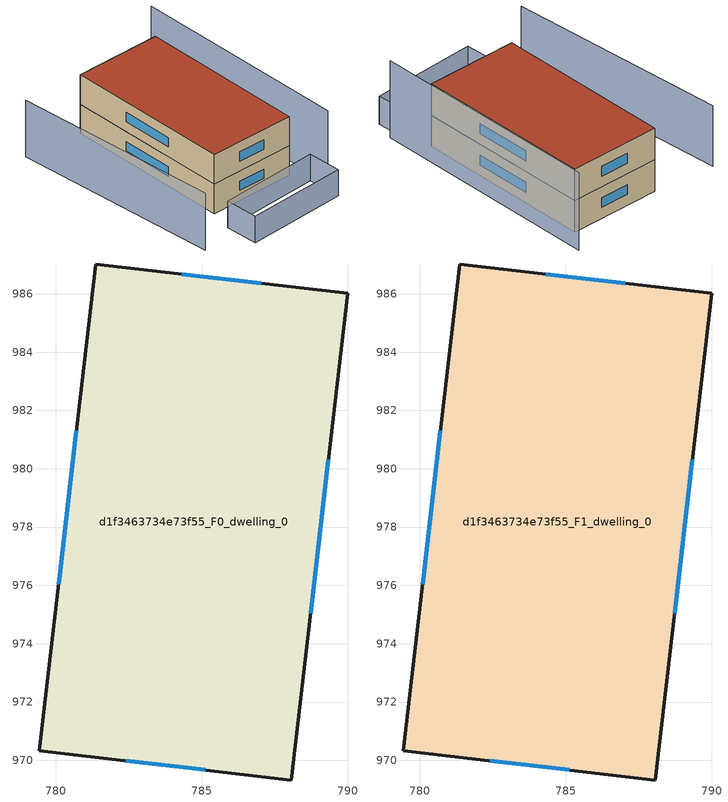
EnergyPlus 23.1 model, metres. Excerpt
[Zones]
d1f3463734e73f55_F0_dwelling_0
 floor ground (EU_floor_Construction): 790.01,986.02 788.07,969.33 779.43,970.33 781.36,987.02 z0
 wall outside (EU_wall_Construction): 790.01,986.02 781.36,987.02 779.43,970.33 788.07,969.33 790.01,986.02 z0:3
 window (EU_Window_Construction): 787.05,986.36 784.32,986.68 / 788.73,975.04 789.34,980.3 / 782.39,969.99 785.11,969.67 / 780.7,981.31 780.09,976.04 z1.03:1.97
d1f3463734e73f55_F1_dwelling_0
 floor to d1f3463734e73f55_F0_dwelling_0 (EU_floor_Construction): 790.01,986.02 788.07,969.33 779.43,970.33 781.36,987.02 z3
 wall outside (EU_wall_Construction): 790.01,986.02 781.36,987.02 779.43,970.33 788.07,969.33 790.01,986.02 z3:6
 window (EU_Window_Construction): 787.05,986.36 784.32,986.68 / 788.73,975.04 789.34,980.3 / 782.39,969.99 785.11,969.67 / 780.7,981.31 780.09,976.04 z4.03:4.97
 roof outside (EU_roof_Construction): 788.07,969.33 790.01,986.02 781.36,987.02 779.43,970.33 z6
shading: 788.36,964.1 778.33,964.77 / 778.33,964.77 778.55,968.06 / 778.55,968.06 788.58,967.4 / 788.58,967.4 788.36,964.1 z0:2.7; 789.26,966.03 791.73,987.95 z0:7.4; 775.62,988.18 774.68,967.27 z0:5.8
[Building]
EU S2 Campaign: North Axis=0; Terrain=City; Solar Distribution=FullExterior
[Site:Location]
Cape.Town.Intl.AP: Latitude=-33.965; Longitude=18.602; Time Zone=2; Elevation=46
[SizingPeriod:WeatherFileDays]
AnnualSizingPeriod: Begin Month=1; Begin Day of Month=1; End Month=12; End Day of Month=31; Day of Week for Start Day=Monday; Use Weather File Daylight Saving Period=No; Use Weather File Rain and Snow Indicators=No
[MATERIAL]
EU_InternalMass_Material: Roughness=MediumRough; Thickness=0.1; Conductivity=1; Density=1800; Specific Heat=900; Thermal Absorptance=0.9; Solar Absorptance=0.7; Visible Absorptance=0.7
[MATERIAL:NOMASS] Roughness=MediumRough; Thermal Absorptance=0.9; Solar Absorptance=0.7; Visible Absorptance=0.7
Name | Thermal Resistance
EU_wall_NoMass | 0.493876
EU_roof_NoMass | 0.449382
EU_floor_NoMass | 1.25
[WINDOWMATERIAL:SIMPLEGLAZINGSYSTEM]
EU_Window_SimpleGlazing: UFactor=4.4; Solar Heat Gain Coefficient=0.85; Visible Transmittance=0.85
[CONSTRUCTION]
EU_wall_Construction: EU_wall_NoMass
EU_roof_Construction: EU_roof_NoMass
EU_floor_Construction: EU_floor_NoMass
EU_Window_Construction: EU_Window_SimpleGlazing
EU_InternalMass_Construction: EU_InternalMass_Material
[ZONE] Type=1; Multiplier=1; Ceiling Height=autocalculate; Volume=438.708; Floor Area=autocalculate; Part of Total Floor Area=Yes
d1f3463734e73f55_F0_dwelling_0; d1f3463734e73f55_F1_dwelling_0
[INTERNALMASS] Construction=EU_InternalMass_Construction; Surface Area=146.236
Name | Zone or ZoneList
d1f3463734e73f55_F0_dwelling_0_EU_InternalMass | d1f3463734e73f55_F0_dwelling_0
d1f3463734e73f55_F1_dwelling_0_EU_InternalMass | d1f3463734e73f55_F1_dwelling_0
[OTHEREQUIPMENT] Fuel Type=Electricity; Design Level Calculation Method=Watts/Area; Power per Zone Floor Area=1; Fraction Latent=0; Fraction Radiant=0; Fraction Lost=0; Carbon Dioxide Generation Rate=0; EndUse Subcategory=EU_Step8_InternalGains
Name | Zone or ZoneList or Space or SpaceList | Schedule
EU_Step8_InternalGain_d1f3463734e73f55_F0_dwelling_0_f000 | d1f3463734e73f55_F0_dwelling_0 | EU_Step8_GainSchedule_d1f3463734e73f55_F0_dwelling_0_f000
EU_Step8_InternalGain_d1f3463734e73f55_F1_dwelling_0_f000 | d1f3463734e73f55_F1_dwelling_0 | EU_Step8_GainSchedule_d1f3463734e73f55_F1_dwelling_0_f000
[ZONEVENTILATION:DESIGNFLOWRATE] Schedule=EU_AlwaysOn; Design Flow Rate Calculation Method=AirChanges/Hour; Air Changes per Hour=0.64; Ventilation Type=Natural; Fan Pressure Rise=0; Fan Total Efficiency=1; Constant Term Coefficient=1; Temperature Term Coefficient=0; Velocity Term Coefficient=0; Velocity Squared Term Coefficient=0; Minimum Indoor Temperature=-100; Maximum Indoor Temperature=100; Delta Temperature=-100; Minimum Outdoor Temperature=-100; Maximum Outdoor Temperature=100; Maximum Wind Speed=40
Name | Zone or ZoneList or Space or SpaceList
EU_ConstantAir_d1f3463734e73f55_F0_dwelling_0 | d1f3463734e73f55_F0_dwelling_0
EU_ConstantAir_d1f3463734e73f55_F1_dwelling_0 | d1f3463734e73f55_F1_dwelling_0
[HVACTEMPLATE:THERMOSTAT] Constant Heating Setpoint=20; Constant Cooling Setpoint=50
EU_HeatOnly_d1f3463734e73f55_F0_dwelling_0; EU_HeatOnly_d1f3463734e73f55_F1_dwelling_0
[HVACTEMPLATE:ZONE:IDEALLOADSAIRSYSTEM] System Availability Schedule=EU_AlwaysOn; Maximum Heating Supply Air Temperature=50; Minimum Cooling Supply Air Temperature=13; Maximum Heating Supply Air Humidity Ratio=0.0156; Minimum Cooling Supply Air Humidity Ratio=0.0077; Heating Limit=NoLimit; Cooling Limit=NoLimit; Heating Availability Schedule=EU_AlwaysOn; Cooling Availability Schedule=EU_CoolingOff; Dehumidification Control Type=ConstantSensibleHeatRatio; Cooling Sensible Heat Ratio=0.7; Dehumidification Setpoint=60; Humidification Control Type=None; Humidification Setpoint=30; Outdoor Air Method=None; Outdoor Air Flow Rate per Person=0.00944; Outdoor Air Flow Rate per Zone Floor Area=0; Outdoor Air Flow Rate per Zone=0; Demand Controlled Ventilation Type=None; Outdoor Air Economizer Type=NoEconomizer; Heat Recovery Type=None; Sensible Heat Recovery Effectiveness=0.7; Latent Heat Recovery Effectiveness=0.65
Name | Template Thermostat
d1f3463734e73f55_F0_dwelling_0 | EU_HeatOnly_d1f3463734e73f55_F0_dwelling_0
d1f3463734e73f55_F1_dwelling_0 | EU_HeatOnly_d1f3463734e73f55_F1_dwelling_0
[SIZING:ZONE] Zone Cooling Design Supply Air Temperature Input Method=SupplyAirTemperature; Zone Cooling Design Supply Air Temperature=13; Zone Heating Design Supply Air Temperature Input Method=SupplyAirTemperature; Zone Heating Design Supply Air Temperature=50; Zone Cooling Design Supply Air Humidity Ratio=0.008; Zone Heating Design Supply Air Humidity Ratio=0.008; Cooling Design Air Flow Method=DesignDay; Cooling Design Air Flow Rate=0; Cooling Minimum Air Flow per Zone Floor Area=0.000762; Cooling Minimum Air Flow=0; Cooling Minimum Air Flow Fraction=0.2; Heating Design Air Flow Method=DesignDay; Heating Design Air Flow Rate=0; Heating Maximum Air Flow per Zone Floor Area=0.002032; Heating Maximum Air Flow=0.141576; Heating Maximum Air Flow Fraction=0.3; Account for Dedicated Outdoor Air System=No; Dedicated Outdoor Air System Control Strategy=NeutralSupplyAir; Dedicated Outdoor Air Low Setpoint Temperature for Design=autosize; Dedicated Outdoor Air High Setpoint Temperature for Design=autosize; Zone Load Sizing Method=Sensible Load Only No Latent Load; Zone Latent Cooling Design Supply Air Humidity Ratio Input Method=HumidityRatioDifference; Zone Cooling Design Supply Air Humidity Ratio Difference=0.005; Zone Latent Heating Design Supply Air Humidity Ratio Input Method=HumidityRatioDifference; Zone Humidification Design Supply Air Humidity Ratio Difference=0.005
d1f3463734e73f55_F0_dwelling_0; d1f3463734e73f55_F1_dwelling_0
[SCHEDULE:CONSTANT]
Name | Hourly Value
EU_AlwaysOn | 1
EU_CoolingOff | 0
[SCHEDULE:FILE] Column Number=1; Rows to Skip at Top=0; Number of Hours of Data=8760; Column Separator=Comma; Interpolate to Timestep=No; Minutes per Item=60; Adjust Schedule for Daylight Savings=Yes
Name | File
EU_Step8_GainSchedule_d1f3463734e73f55_F0_dwelling_0_f000 | ../../schedules/d1f3463734e73f55/d1f3463734e73f55_F0_dwelling_0_f000_gain.csv
EU_Step8_GainSchedule_d1f3463734e73f55_F1_dwelling_0_f000 | ../../schedules/d1f3463734e73f55/d1f3463734e73f55_F1_dwelling_0_f000_gain.csv
